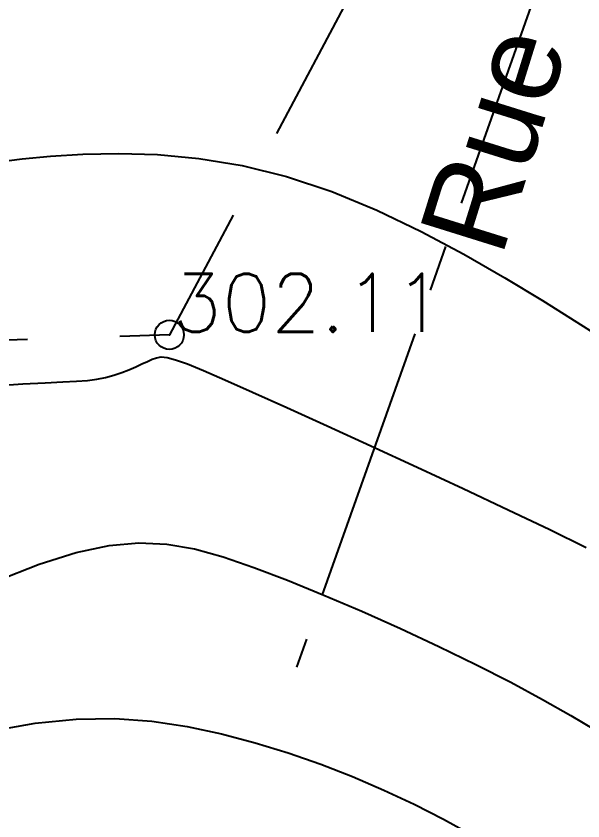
# Model space of a CAD drawing. Header units: millimetres. Extents: x 524954 to 526204, y 9523489 to 9524010.
# Drawn here: x 525905.57 to 525915.3, y 9523810.98 to 9523824.79 of the extents above; entities that cross this region are included whole.
import ezdxf

# ---------------------------------------------------------------- set-up
doc = ezdxf.new("R2010")
doc.units = ezdxf.units.MM
doc.header["$PDMODE"] = 32
doc.header["$PDSIZE"] = 0.5
doc.linetypes.add('AXES2', pattern=[28.575, 19.05, -3.175, 3.175, -3.175])
doc.linetypes.add('CACHE2', pattern=[4.7625, 3.175, -1.5875])
for name, color, linetype in [('Axe_Piste', 3, 'AXES2'), ('Borde_Piste', 7, 'CACHE2'), ('CN_01_00', 3, 'Continuous'), ('CN_02_00', 4, 'Continuous'), ('CN_10_00', 1, 'Continuous'), ('TopoAlt', 3, 'Continuous'), ('TOPOJIS', 7, 'Continuous'), ('Toponomie', 7, 'CACHE2')]:
    doc.layers.add(name, color=color, linetype=linetype)
doc.styles.add('Simplex 1.0', font='Simplex.shx', dxfattribs={"width": 0.99, "height": 1})
doc.styles.get("Standard").update_dxf_attribs({"font": 'arial.ttf'})

# ---------------------------------------------------------------- blocks, each defined once
blk = doc.blocks.new('TCPOINT M')
at = {"color": 0}
blk.add_point((0, 0), dxfattribs=at)
at = {"layer": 'TopoAlt', "style": 'Simplex 1.0', "width": 0.99}
blk.add_attdef('ALT', (0.15, 0.15), '', height=1, dxfattribs=at)

msp = doc.modelspace()

# ---------------------------------------------------------------- linework, layer by layer
at = {"layer": 'Axe_Piste', "ltscale": 0.25, "flags": 128}
msp.add_lwpolyline([(525917.191, 9523832.805), (525910.387, 9523813.622)], dxfattribs=at)
at = {"layer": 'Borde_Piste', "elevation": 303.68, "flags": 128}
msp.add_lwpolyline([(525911.534, 9523825.579), (525908.203, 9523819.322), (525896.248, 9523818.929)], dxfattribs=at)
at = {"layer": 'CN_01_00', "flags": 128}
for points, elevation in [([(525905.268, 9523822.293), (525905.674, 9523822.34), (525906.16, 9523822.386), (525906.716, 9523822.421), (525907.334, 9523822.434), (525908.002, 9523822.414), (525908.712, 9523822.349), (525909.453, 9523822.228), (525910.216, 9523822.041), (525910.99, 9523821.78), (525911.764, 9523821.46), (525912.525, 9523821.095), (525913.261, 9523820.704), (525913.961, 9523820.303), (525914.611, 9523819.91), (525915.2, 9523819.541), (525915.715, 9523819.214)], 303), ([(525905.236, 9523815.103), (525905.968, 9523815.39), (525906.604, 9523815.59), (525907.167, 9523815.709), (525907.678, 9523815.754), (525908.16, 9523815.732), (525908.635, 9523815.651), (525909.125, 9523815.515), (525909.652, 9523815.334), (525910.232, 9523815.112), (525910.856, 9523814.859), (525911.507, 9523814.58), (525912.169, 9523814.284), (525912.827, 9523813.977), (525913.464, 9523813.668), (525914.064, 9523813.362), (525914.612, 9523813.069), (525915.095, 9523812.793), (525915.52, 9523812.54)], 301)]:
    msp.add_lwpolyline(points, dxfattribs=dict(at, elevation=elevation))
at = {"layer": 'CN_02_00', "elevation": 302, "flags": 128}
msp.add_lwpolyline([(525905.198, 9523818.448), (525905.688, 9523818.48), (525906.073, 9523818.501), (525906.373, 9523818.514), (525906.608, 9523818.526), (525906.796, 9523818.54), (525906.957, 9523818.56), (525907.108, 9523818.591), (525907.25, 9523818.63), (525907.385, 9523818.676), (525907.51, 9523818.725), (525907.625, 9523818.775), (525907.731, 9523818.823), (525907.826, 9523818.867), (525907.909, 9523818.904), (525907.984, 9523818.931), (525908.065, 9523818.943), (525908.168, 9523818.933), (525908.311, 9523818.895), (525908.512, 9523818.824), (525908.787, 9523818.711), (525909.153, 9523818.553), (525909.628, 9523818.342), (525910.221, 9523818.075), (525910.91, 9523817.763), (525911.665, 9523817.418), (525912.455, 9523817.054), (525913.25, 9523816.685), (525914.019, 9523816.323), (525914.733, 9523815.981), (525915.362, 9523815.674)], dxfattribs=at)
at = {"layer": 'CN_10_00', "elevation": 300, "flags": 128}
msp.add_lwpolyline([(525905.153, 9523812.527), (525905.9, 9523812.663), (525906.603, 9523812.732), (525907.268, 9523812.739), (525907.902, 9523812.695), (525908.511, 9523812.605), (525909.1, 9523812.48), (525909.676, 9523812.326), (525910.243, 9523812.15), (525910.801, 9523811.955), (525911.348, 9523811.743), (525911.883, 9523811.514), (525912.404, 9523811.27), (525912.908, 9523811.013), (525913.395, 9523810.743)], dxfattribs=at)

# ---------------------------------------------------------------- block references
at = {"layer": 'TOPOJIS'}
ref = msp.add_blockref('TCPOINT M', (525908.203, 9523819.322, 302.11), dxfattribs=at)
ref.add_attrib('ALT', '302.11', (525908.253, 9523819.372, 302.11), dxfattribs={"layer": 'TopoAlt', "height": 1, "style": 'Simplex 1.0', "width": 0.99})

# ---------------------------------------------------------------- texts
at = {"layer": 'Toponomie', "insert": (525912.473, 9523821.077), "char_height": 1.5, "width": 38.52036, "attachment_point": 1, "rotation": 72.6688}
msp.add_mtext('Rue BIZA', dxfattribs=at)

doc.saveas('drawing.dxf')
